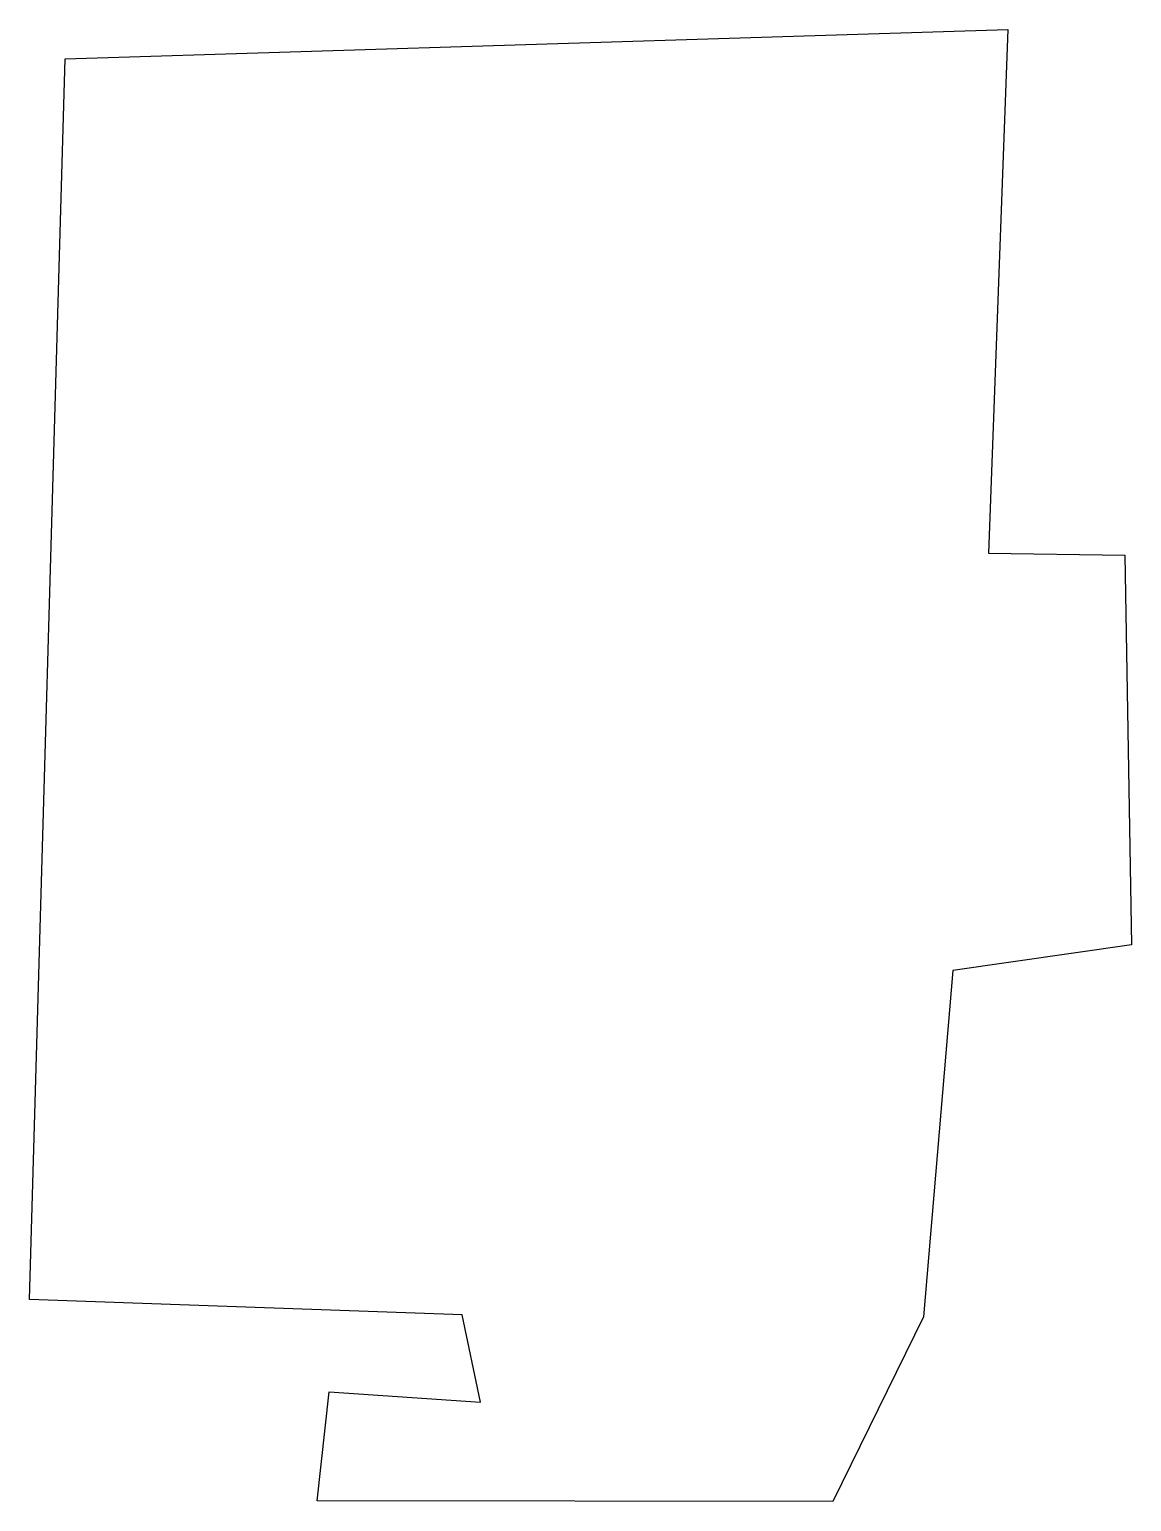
# Model space of a CAD drawing. Header units: metres. Extents: x -0.86 to 1.42, y 0.25 to 3.3.
import ezdxf

# ---------------------------------------------------------------- set-up
doc = ezdxf.new("R2010")
doc.units = ezdxf.units.M
doc.layers.add('Floor -0.67m_Rooms', color=190, linetype='Continuous')

msp = doc.modelspace()

# ---------------------------------------------------------------- linework, layer by layer
at = {"layer": 'Floor -0.67m_Rooms', "color": 190, "linetype": 'Continuous'}
msp.add_polyline3d([(1.4018, 2.2094, -0.6707), (1.4158, 1.4035, -0.6707), (1.0462, 1.3505, -0.6707), (0.985, 0.6335, -0.6707), (0.7976, 0.2517, -0.6707), (-0.2697, 0.2529, -0.6707), (-0.2446, 0.4786, -0.6707), (0.0686, 0.4572, -0.6707), (0.0303, 0.638, -0.6707), (-0.8649, 0.6695, -0.6707), (-0.7908, 3.2358, -0.6707), (1.1597, 3.2967, -0.6707), (1.1194, 2.2136, -0.6707)], close=True, dxfattribs=at)

doc.saveas('drawing.dxf')
